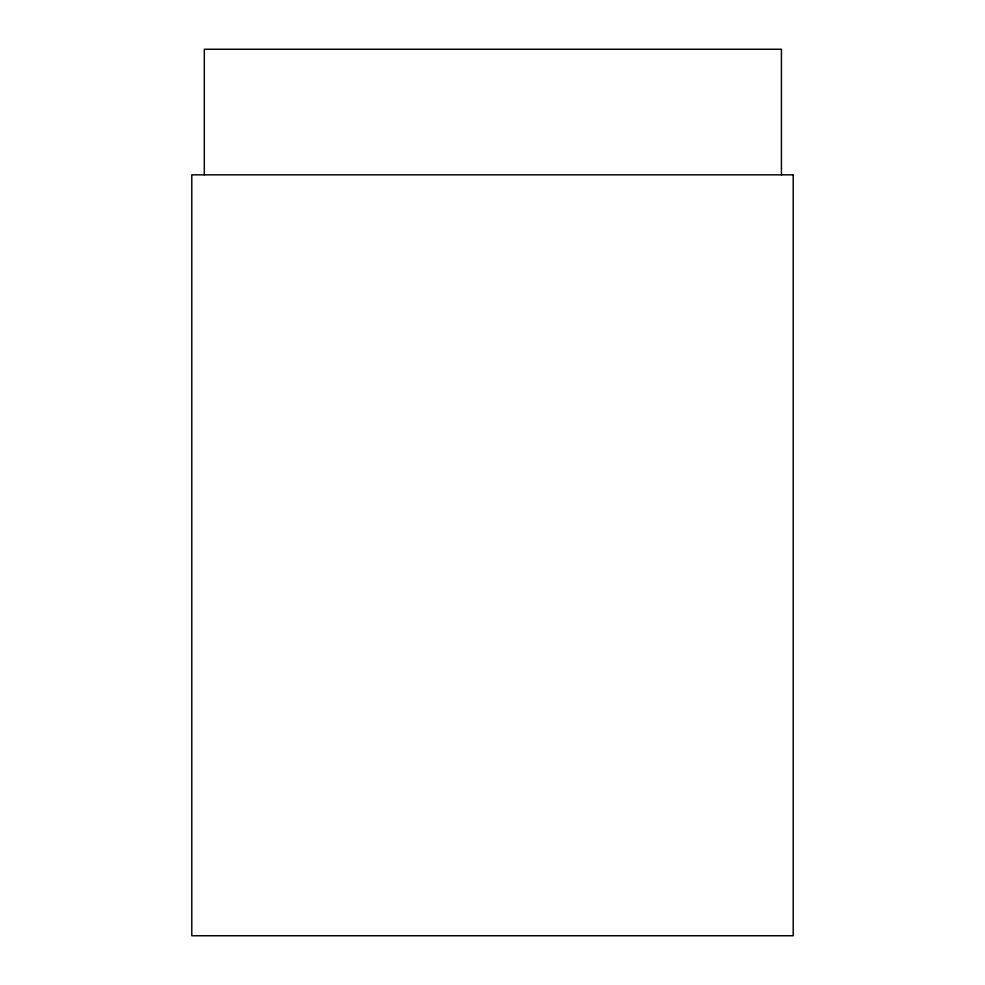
<?xml version="1.0" encoding="UTF-8"?>
<svg xmlns="http://www.w3.org/2000/svg" width="985" height="985" viewBox="0 0 985 985"><rect width="100%" height="100%" fill="white"/><g stroke="black" fill="none" stroke-linecap="round" stroke-linejoin="round"><path stroke-width="1.48" d="M781.437 174.838L781.437 49.25L204.301 49.25L204.301 174.838M793.208 174.838L191.792 174.838L191.792 935.75L793.208 935.75L793.208 174.838"/></g></svg>
